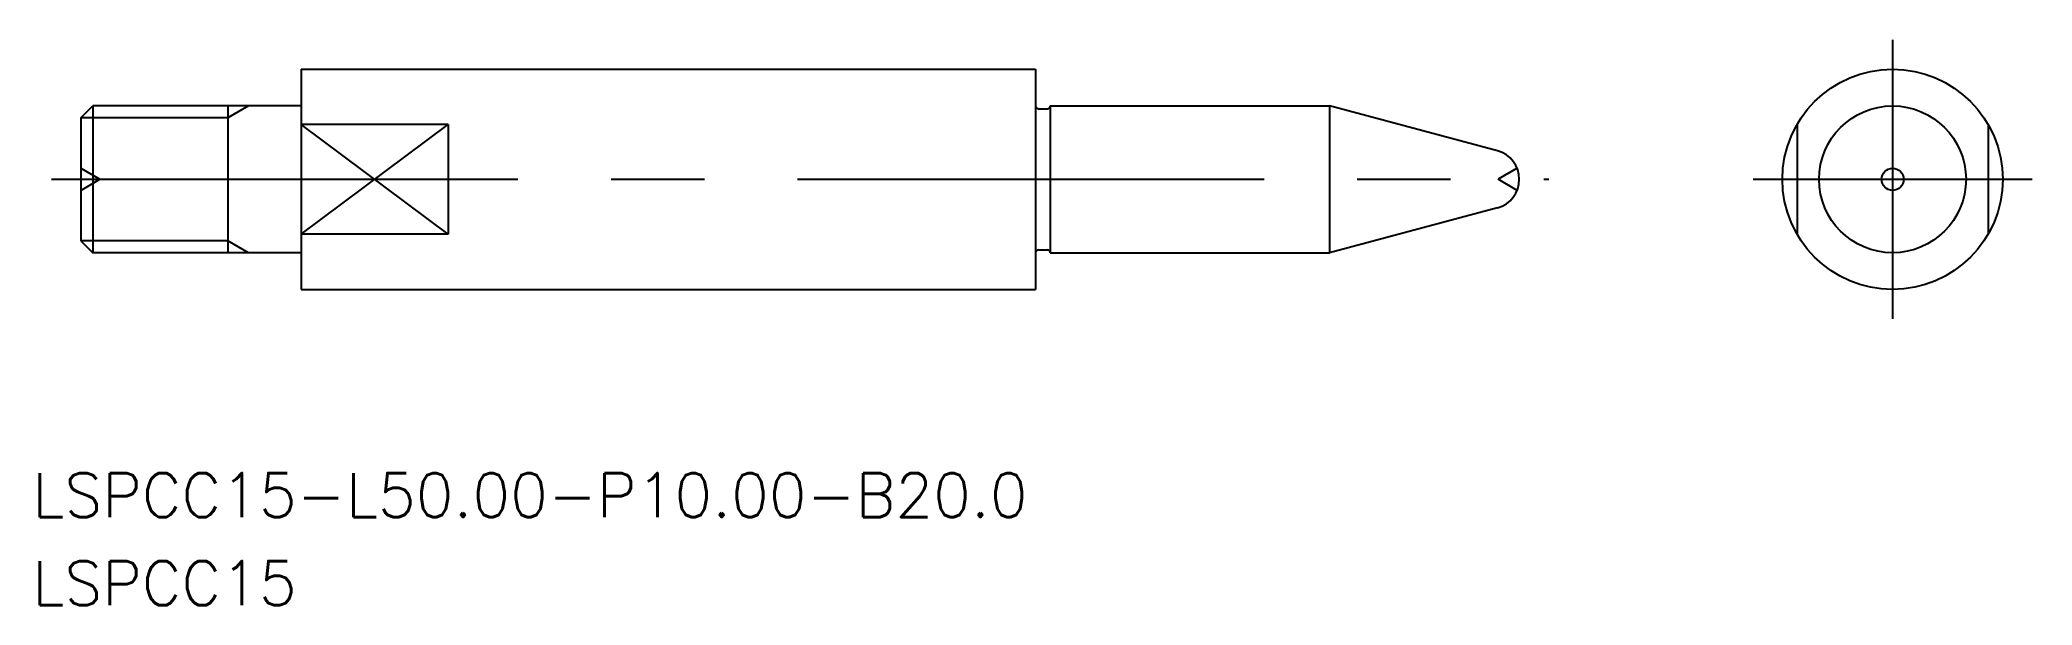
# Model space of a CAD drawing. Extents: x -18 to 118, y -29 to 10.
import ezdxf

# ---------------------------------------------------------------- set-up
doc = ezdxf.new("R2010")
doc.units = 0
doc.linetypes.add('CENTER', pattern=[50.8, 31.75, -6.35, 6.35, -6.35])
doc.linetypes.add('DASHED', pattern=[19.05, 12.7, -6.35])
doc.layers.get('0').update_dxf_attribs({"linetype": 'CONTINUOUS'})
doc.layers.add('CENTER', color=1, linetype='CENTER')
doc.styles.get("Standard").update_dxf_attribs({"font": 'txt.shx', "height": 3, "bigfont": 'bigfont.shx'})

msp = doc.modelspace()

# ---------------------------------------------------------------- linework, layer by layer
at = {"color": 7, "linetype": 'CONTINUOUS'}
for p, q in [((0, 7.5), (0, -7.5)), ((0, 7.5), (50, 7.5)), ((50, 7.5), (50, -7.5)), ((-15, 4.19), (-14.19, 5)), ((-15, 4.19), (-15, -4.19)), ((-14.19, 5), (-14.19, -5)), ((0, 5), (-14.19, 5)), ((-5, 5), (-5, -5)), ((50.2, 4.8), (50.8, 4.8)), ((51, 5), (70, 5)), ((51, 5), (51, -5)), ((81.45, 1.93), (70, 5)), ((70, 5), (70, -5)), ((10, 3.74), (0, 3.74)), ((10, 3.74), (10, -3.74)), ((81.45, -1.93), (70, -5)), ((10, -3.74), (0, -3.74)), ((-15, -4.19), (-14.19, -5)), ((0, -5), (-14.19, -5)), ((50.2, -4.8), (50.8, -4.8)), ((51, -5), (70, -5)), ((0, -7.5), (50, -7.5))]:
    msp.add_line(p, q, dxfattribs=at)
at = {"color": 3, "linetype": 'CONTINUOUS'}
for p, q in [((-5, 4.19), (-15, 4.19)), ((-3.59, 5), (-5, 4.19)), ((0, -3.74), (10, 3.74)), ((10, -3.74), (0, 3.74)), ((-5, -4.19), (-15, -4.19)), ((-3.59, -5), (-5, -4.19))]:
    msp.add_line(p, q, dxfattribs=at)
at = {"color": 3, "linetype": 'DASHED'}
for p, q in [((101.84, 3.74), (101.84, -3.74)), ((114.84, 3.74), (114.84, -3.74)), ((-15, 0.75), (-13.7, 0)), ((-15, -0.75), (-13.7, 0)), ((82.79, 0.75), (81.49, 0)), ((82.79, -0.75), (81.49, 0))]:
    msp.add_line(p, q, dxfattribs=at)
at = {"color": 7, "linetype": 'CONTINUOUS'}
for radius in [7.5, 5, 0.75]:
    msp.add_circle((108.34, 0), radius, dxfattribs=at)
for centre, radius, start, end in [((50.2, 5), 0.2, 180, 270), ((50.8, 5), 0.2, 270, 0), ((80.93, 0), 2, 285, 75), ((50.2, -5), 0.2, 90, 180), ((50.8, -5), 0.2, 0, 90)]:
    msp.add_arc(centre, radius, start, end, dxfattribs=at)
at = {"layer": 'CENTER', "color": 1, "linetype": 'CENTER'}
for p, q in [((108.34, 9.5), (108.34, -9.5)), ((-17, 0), (84.93, 0)), ((98.84, 0), (117.84, 0))]:
    msp.add_line(p, q, dxfattribs=at)

# ---------------------------------------------------------------- texts
at = {"color": 7, "linetype": 'CONTINUOUS'}
for s, p in [('LSPCC15-L50.00-P10.00-B20.0', (-18.3, -23)), ('LSPCC15', (-18.3, -29))]:
    msp.add_text(s, height=3, dxfattribs=at).set_placement(p)

doc.saveas('drawing.dxf')
